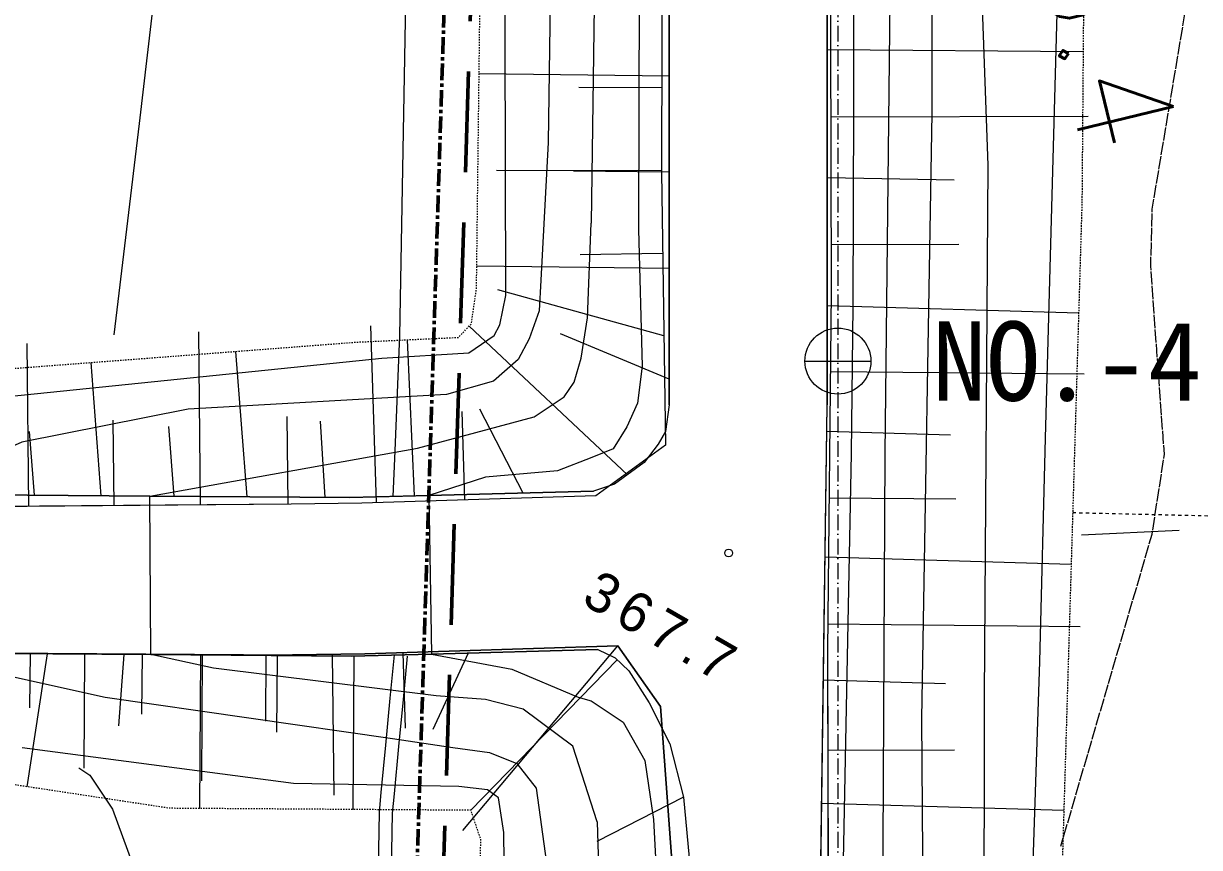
# Model space of a CAD drawing. Header units: millimetres. Extents: x 432273 to 1023813, y -32657 to 705940.
# Drawn here: x 733628 to 778188, y 505383 to 536582 of the extents above; entities that cross this region are included whole.
import ezdxf

# ---------------------------------------------------------------- set-up
doc = ezdxf.new("R2010")
doc.units = ezdxf.units.MM
doc.header["$LTSCALE"] = 100
for name, pattern in [('561019', [1, 0.5, -0.5]), ('56201', [2.5, 1.25, -1.25]), ('56301', [0.5, 0.25, -0.25]), ('57103', [5.5, 5, -0.5]), ('CENTER', [2, 1.25, -0.25, 0.25, -0.25]), ('DASHED', [19.05, 12.7, -6.35]), ('SXF_一点短鎖線', [9.25, 6, -1.5, 0.25, -1.5])]:
    doc.linetypes.add(name, pattern=pattern)
for name, color, linetype, lineweight in [('D-BGD', 7, 'Continuous', 13), ('D-BMK', 2, 'SXF_一点短鎖線', 13), ('D-BMK-HTXT', 7, 'Continuous', 13), ('S-SUV-ROW', 8, 'Continuous', 18), ('●予備設計_LP横断', 7, 'Continuous', 13)]:
    doc.layers.add(name, color=color, linetype=linetype, lineweight=lineweight)
doc.styles.add('BIGFONT', font='txt', dxfattribs={"height": 0.2, "bigfont": 'BIGFONT'})
doc.styles.add('Style-WORKING', font='WORKING.shx')
doc.styles.add('ＭＳ ゴシック', font='MS Gothic.ttf')
doc.linetypes.add('56130', pattern='A,1,-0.375,[44,dgnlstyle-dm500.shx,S=0.0012,R=0,X=0,Y=0],-0.375', length=1.75)

# ---------------------------------------------------------------- blocks, each defined once
blk = doc.blocks.new('M7312')
at = {"layer": '●予備設計_LP横断', "linetype": 'Continuous', "lineweight": 20}
blk.add_circle((0, -0.001), 0.15, dxfattribs=at)
blk = doc.blocks.new('21311212131313131')
at = {"layer": 'D-BGD', "linetype": '56201'}
blk.add_line((2514694.1051, -1220359.9504), (2514707.9436, -1214484.9282), dxfattribs=at)
at = {"layer": 'D-BGD', "linetype": 'Continuous'}
for p, q in [((2515528.0904, -1220004.7977, 362326.9804), (2515278.9798, -1216311.5056, 362924.9804)), ((2509542.0866, -1229639.9104), (2509429.8536, -1220036.3488)), ((2519096.1558, -1229534.7846), (2518999.8017, -1219985.5173)), ((2497360.7234, -1230017.7909), (2497235.7059, -1220327.5508)), ((2499908.8813, -1229827.1183), (2499681.144, -1220080.5227)), ((2507048.428, -1229817.5478), (2507133.809, -1220292.0253)), ((2516567.5831, -1229700.7787), (2516651.1528, -1220377.3329)), ((2525888.9139, -1229637.5544), (2525971.1681, -1220460.8718)), ((2504737.4887, -1229711.5853), (2504621.9557, -1224882.9778)), ((2514323.507, -1229589.7485), (2514269.3754, -1224794.7545)), ((2523879.2406, -1229439.9323), (2523775.6167, -1224652.0456)), ((2502204.5757, -1229917.6694), (2502194.6666, -1225113.7287)), ((2511807.6474, -1229733.0642), (2511850.2432, -1225046.9212)), ((2521228.2485, -1229669.1666), (2521269.7045, -1225044.1345)), ((2559313.1878, -1228624.9163, 368279.9801), (2520094.582, -1229522.7416, 368369.9801)), ((2543549.0324, -1229517.7702), (2510807.5416, -1229739.8477)), ((2525780.2087, -1234874.3009), (2527527.684, -1238133.6132)), ((2498488.9832, -1235995.3793), (2498551.3273, -1243192.6728)), ((2502130.2038, -1235920.101), (2502161.5652, -1239540.6148)), ((2505771.4243, -1235844.8227), (2505834.526, -1243129.5846)), ((2508325.6896, -1235985.2452), (2506720.6529, -1242311.6306)), ((2509968.0598, -1235758.0618), (2508331.9236, -1239900.3462)), ((2498939.7545, -1236262.2165), (2498997.2054, -1239405.972)), ((2502083.51, -1236204.7656), (2502195.2742, -1242456.3578)), ((2505206.5847, -1236101.7922), (2505323.1317, -1239220.8971)), ((2513613.6738, -1237257.4982), (2508108.0702, -1243369.4791)), ((2527214.9677, -1243213.6356), (2520102.378, -1237484.4771)), ((2520632.9719, -1237498.9131), (2526440.3884, -1242922.9866)), ((2514388.9901, -1241194.5137), (2511245.7916, -1242907.1472)), ((2520488.7549, -1243147.4964), (2523415.2378, -1244429.5674)), ((2514699.8743, -1243396.4435), (2511346.0492, -1243566.9021)), ((2514584.0069, -1245302.9153), (2508677.4154, -1245698.6961)), ((2520532.8768, -1245632.0143), (2523384.6717, -1245483.1357)), ((2514875.1348, -1246741.4969), (2508185.0279, -1247092.0179)), ((2520694.24, -1247480.6523), (2526503.9305, -1247398.1618)), ((2520643.7227, -1248303.3833), (2525971.2228, -1248130.3516)), ((2514712.6323, -1248695.2893), (2511828.8021, -1248929.3533)), ((2521220.0681, -1286901.3841, 363529.9804), (2520690.9193, -1249799.87, 367629.9801)), ((2514992.1314, -1250088.8557), (2511676.7216, -1250189.1412)), ((2514987.5207, -1249972.3278, 367629.9801), (2516091.1781, -1287148.9413, 363609.9803)), ((2520735.4628, -1250386.9935), (2523639.5795, -1250345.7827)), ((2520702.1301, -1250820.6414), (2523232.1295, -1250780.6094)), ((2514751.6125, -1251650.7033), (2509251.888, -1252187.5804)), ((2515087.615, -1253413.037), (2508542.2066, -1253603.3633)), ((2520742.3534, -1253225.3412), (2525538.1796, -1253148.8644)), ((2520773.6834, -1253293.4255), (2526586.4642, -1253210.8911)), ((2514788.0508, -1254413.3965), (2512153.6776, -1254670.4799)), ((2520773.9963, -1255499.9397), (2523057.3664, -1255473.0987)), ((2520811.9141, -1256199.27), (2523527.052, -1256342.5594)), ((2515189.5649, -1256683.7564), (2511954.7643, -1256782.5688)), ((2514824.4552, -1257176.0902), (2509786.7547, -1257667.5457)), ((2520800.1965, -1257680.3555), (2525157.0583, -1257614.3817)), ((2520850.1773, -1259105.114), (2525897.8831, -1259760.8071)), ((2514857.7853, -1259706.6786), (2512444.6999, -1259942.0884)), ((2515279.6057, -1259913.755), (2509123.6693, -1260100.6856)), ((2520830.5576, -1259749.0453), (2522908.0191, -1259723.4861))]:
    blk.add_line(p, q, dxfattribs=at)
at = {"layer": 'D-BGD', "linetype": 'Continuous', "flags": 128}
for points, elevation in [([(2488895.9133, -1221303.8051), (2511894.4015, -1221465.3369), (2520359.1792, -1221504.9173), (2527968.5657, -1221597.2222), (2532445.7319, -1221353.1393), (2536808.4766, -1221093.1593), (2549129.2999, -1220659.2159), (2563452.7876, -1219948.9995), (2574034.1357, -1219177.2831), (2582629.8652, -1217971.8071), (2585932.9745, -1216675.7279)], 362999.9804), ([(2588989.4326, -1220163.8881), (2580161.2271, -1220894.3864), (2567766.4064, -1222017.4454), (2557719.2279, -1222469.3855), (2541685.6935, -1223169.1697), (2521731.871, -1223556.0237), (2501613.974, -1223830.2565), (2493535.4189, -1224295.0986)], 363999.9803), ([(2658609.7653, -1213928.0223), (2652676.4151, -1213906.1937), (2650622.6763, -1214075.844), (2648912.0097, -1214262.2991), (2646642.0878, -1214733.1368), (2644069.2242, -1216032.2464), (2636391.0573, -1220634.5878), (2635437.5482, -1221074.7938), (2633801.2626, -1221523.1352), (2631751.5891, -1221643.7093), (2624774.7082, -1221955.8035), (2615167.0334, -1221625.73), (2602103.3073, -1222192.2188), (2591938.0111, -1223376.3837), (2581457.7463, -1223909.3069), (2568931.1809, -1224340.0631), (2548618.9487, -1225242.0942), (2539735.9525, -1225425.0206), (2522610.0062, -1225908.6907), (2499690.3873, -1225996.6817), (2474972.4705, -1226533.2456)], 364999.9803), ([(2449604.943, -1228146.0766), (2512615.0099, -1227518.9752), (2529899.8451, -1227251.1112), (2545192.0398, -1226810.1323), (2590018.9231, -1225157.6586), (2593466.7902, -1225021.5815), (2594916.1597, -1224941.7511), (2597675.9605, -1224619.3873), (2601856.0888, -1224263.9964), (2607977.5078, -1223946.446), (2615644.4648, -1223706.5949), (2629067.253, -1223556.6974), (2632844.792, -1223484.8112), (2634623.6468, -1223329.9846), (2635580.4417, -1223089.9441), (2637728.4484, -1222179.5729), (2641510.7003, -1220118.6196), (2642214.0332, -1219714.7438), (2646999.0761, -1217344.3068), (2651358.5504, -1216246.8884), (2654970.0491, -1216043.0641), (2660573.2281, -1216014.109)], 365999.9802), ([(2449772.332, -1230008.1912), (2499459.5651, -1228986.0459), (2507043.8392, -1228851.4161), (2512629.4108, -1228802.5618), (2536399.5492, -1228768.623), (2540180.1999, -1228697.3001), (2545956.1208, -1228488.1611), (2609704.4053, -1225883.6475), (2613975.3817, -1225720.4951), (2616249.2245, -1225661.0775), (2628263.3448, -1225591.6313), (2632317.4839, -1225530.9416), (2634371.7096, -1225408.2994), (2635231.9984, -1225284.1535), (2637359.5758, -1224633.9277), (2639911.355, -1223240.0529), (2642700.7661, -1221557.8726), (2645535.3296, -1220045.1952), (2648539.8083, -1218896.8649), (2651832.5754, -1218311.0681), (2655216.0251, -1218078.1644), (2658491.9882, -1217991.6256)], 366999.9802), ([(2476199.2309, -1240685.7736), (2501095.1879, -1240523.7048), (2506318.34, -1240689.1424), (2507482.3578, -1240736.9693), (2508549.2687, -1241085.0482), (2509334.4514, -1241487.5255), (2510179.9757, -1242408.6925), (2510723.0193, -1244169.784), (2511478.0838, -1253948.5496), (2512853.7468, -1260221.7044), (2514922.5342, -1264622.7258), (2520920.8701, -1264473.783), (2522442.4663, -1256867.0576), (2523779.0958, -1245947.5865), (2524074.5248, -1243662.7931), (2524234.0442, -1242263.5099), (2524637.2371, -1241218.7901), (2525550.2733, -1240471.4182), (2528384.9008, -1240014.4515), (2543117.4021, -1239413.0005), (2561704.4586, -1238582.318), (2582114.7255, -1238340.4552), (2586408.4068, -1239406.1532)], 364999.9803), ([(2526643.6167, -1236000.2047), (2540768.4159, -1234953.2111), (2544581.5016, -1234755.9995), (2550393.8472, -1234578.2012), (2584605.5577, -1233740.4889)], 366999.9802), ([(2504317.9244, -1237035.7942), (2509488.1626, -1236783.5117), (2510892.8111, -1236931.1477), (2511794.6881, -1237324.5455), (2512643.744, -1237814.4312), (2512983.6261, -1238613.836), (2513516.2049, -1239910.9033), (2513815.4037, -1242631.8019), (2514558.2884, -1244758.8025), (2520555.0488, -1244544.0151), (2521063.399, -1241480.8525), (2522069.0318, -1238944.1496), (2522197.2287, -1238457.9907), (2522982.9136, -1237224.7879), (2524419.5819, -1236368.4784), (2526643.6167, -1236000.2047)], 366999.9802), ([(2526779.7177, -1238125.6404), (2548053.5151, -1237047.7423), (2559446.1102, -1236543.4269), (2568853.4109, -1236281.572), (2583308.4243, -1236041.2311)], 365999.9802), ([(2367992.8916, -1238440.1059), (2442560.1503, -1238020.1164), (2451766.1215, -1237949.0163), (2458972.2052, -1237851.3192), (2504317.9244, -1237035.7942)], 366999.9802), ([(2526779.7177, -1238125.6404), (2523937.8968, -1239112.2072), (2522575.4287, -1241028.3309), (2522232.1412, -1242459.257), (2522134.6278, -1244332.5393), (2521260.029, -1252783.6718), (2520798.3627, -1255170.1272), (2514800.2383, -1255337.4263), (2512775.3635, -1245227.1915), (2511495.6299, -1240836.3135), (2510714.502, -1239712.1316), (2510156.2416, -1239344.9569), (2509238.7239, -1239107.1624), (2507702.6482, -1238895.5585), (2504117.5074, -1238824.2423)], 365999.9802), ([(2368740.0435, -1240019.9441), (2374036.951, -1239707.0406), (2375608.7455, -1239680.5497), (2379180.0497, -1239666.7686), (2413668.1345, -1239615.3553), (2420559.7728, -1239621.4084), (2425451.9913, -1239660.4024), (2433138.1263, -1239770.7815), (2444120.4183, -1239793.1361), (2459856.0138, -1239258.5801), (2464105.7785, -1239136.2574), (2470356.4361, -1239061.6028), (2504117.5074, -1238824.2423)], 365999.9802), ([(2583733.9864, -1245174.479), (2581175.5734, -1245424.6839), (2577876.4175, -1246170.0088), (2575215.6042, -1246946.7155), (2572956.5536, -1247353.9622), (2571313.2133, -1244843.4623), (2576652.2495, -1241296.5321), (2577458.5941, -1240854.4255), (2577707.3278, -1240508.3554), (2577681.9073, -1240169.5283), (2577037.1549, -1239997.8329), (2560832.872, -1240199.4295), (2550280.1881, -1240910.4551), (2527261.0059, -1241653.0453), (2525941.0921, -1241885.8274), (2525658.0792, -1242311.1752), (2525553.627, -1243397.4526), (2525571.3559, -1249662.5484), (2524427.9156, -1259972.9745)], 363999.9803), ([(2511125.0711, -1260651.3892), (2509400.3918, -1246650.3762), (2509127.5107, -1243367.0255), (2508446.4378, -1242416.1814), (2508032.9419, -1242211.479), (2506927.8337, -1241999.8148), (2487244.8366, -1242468.8065)], 363999.9803)]:
    blk.add_lwpolyline(points, dxfattribs=dict(at, elevation=elevation))
at = {"layer": 'D-BGD', "linetype": '561019', "flags": 128}
for points in [[(2441034.3739, -1231115.2852), (2441014.949, -1230194.9008), (2441009.8382, -1229935.5942), (2440973.7998, -1228187.5674), (2440932.6506, -1226180.234), (2440890.6243, -1224172.4204), (2440849.475, -1222165.087), (2440838.0365, -1221607.0466), (2465396.9227, -1220738.3151), (2502568.1938, -1220258.7543), (2502893.2618, -1220254.3025), (2505968.9706, -1220281.5844), (2533646.6748, -1220529.6704), (2555247.3327, -1219423.2209), (2574682.3776, -1218318.0141), (2575877.9982, -1218262.2975), (2607350.0318, -1216798.0533), (2630746.0107, -1217401.774), (2633752.1022, -1217183.4579), (2635812.956, -1216221.9558), (2646480.1569, -1210237.1016), (2669388.8157, -1210323.2366), (2671678.4637, -1210836.7904), (2674039.248, -1211855.5625), (2682867.6468, -1216539.2122), (2684403.4154, -1216795.1095), (2705862.1412, -1215918.7715), (2722323.8586, -1215317.7261), (2764230.8114, -1214009.3989), (2772988.6009, -1213295.0741), (2774605.8721, -1213068.8912), (2777265.5539, -1211517.479), (2787744.4804, -1204699.9318), (2789344.3566, -1203582.9766), (2800889.1227, -1201996.8461), (2810456.4508, -1200682.5578), (2827286.2582, -1199498.6722), (2831012.6992, -1199215.4427)], [(2358657.0594, -1226015.2466), (2368857.591, -1225652.5484), (2397384.9192, -1224032.0918), (2425098.0572, -1222451.5733), (2438399.0876, -1221693.3205), (2465396.9227, -1220738.3151), (2502568.1938, -1220258.7543), (2502893.2618, -1220254.3025), (2505968.9706, -1220281.5844), (2533646.6748, -1220529.6704), (2553676.3439, -1219503.6916)], [(2646205.3859, -1231818.0927), (2646247.3836, -1232276.5785), (2645279.4562, -1232803.5145), (2640498.1037, -1233488.715), (2632323.1601, -1234462.8293), (2631634.0455, -1234545.0177), (2621469.549, -1235623.5968), (2611872.7226, -1236708.5494), (2609530.8083, -1236973.5303), (2599622.9553, -1238118.5031), (2587379.2946, -1239292.3917), (2586408.4068, -1239406.1532), (2582348.6039, -1239883.2765), (2578373.0278, -1240393.9683), (2577677.8371, -1240483.0908), (2569220.115, -1242513.1224), (2567291.9463, -1242976.102), (2558487.5151, -1242875.9869), (2527540.1275, -1242521.791), (2526440.3884, -1242922.9866), (2526602.4514, -1254336.8468), (2524625.4955, -1269555.9959), (2524434.0147, -1271032.4053), (2521954.5417, -1283089.8806), (2521871.9477, -1283084.567), (2521365.2945, -1283050.0343)], [(2515499.6151, -1287423.6178), (2515313.0423, -1287410.4039), (2513204.8792, -1287262.9706), (2511180.9905, -1271959.261), (2509661.3522, -1256382.0983), (2508806.4833, -1247624.8923), (2508547.8894, -1243765.6633), (2508018.7667, -1243289.0355), (2506687.3321, -1243122.1975), (2467350.7416, -1243462.9369), (2456102.6642, -1243559.5704), (2454930.7367, -1244144.6948), (2453349.7975, -1244933.4254), (2450287.5168, -1244161.0692), (2427291.9615, -1244064.985), (2399363.1772, -1243661.2079), (2391059.0036, -1243707.2681), (2371336.6538, -1243814.9852), (2369169.3524, -1244137.9344), (2368384.9062, -1244821.1767), (2367821.1542, -1245803.0813), (2367568.1256, -1246348.587), (2367378.5703, -1247557.0015), (2367313.8553, -1248020.9109), (2367175.5581, -1249006.5776), (2366599.6253, -1252634.6831), (2366445.4273, -1254155.4434), (2366505.9334, -1255402.7075), (2366721.1522, -1256569.3616), (2367419.1657, -1258447.2105), (2366687.3407, -1258799.0076), (2365981.9522, -1259137.916)]]:
    blk.add_lwpolyline(points, dxfattribs=at)
at = {"layer": 'D-BGD', "linetype": '57103', "elevation": 362499.9804, "flags": 128}
blk.add_lwpolyline([(2358657.0594, -1213731.9476), (2359380.9263, -1213741.8627), (2361927.2073, -1213649.1818), (2371624.83, -1212513.3853), (2385627.1994, -1211677.5384), (2390736.9745, -1210933.8607), (2394356.7675, -1210158.8577), (2409550.3841, -1208159.0628), (2412422.1883, -1208181.8834), (2415825.7831, -1208345.3409), (2418395.756, -1208625.882), (2420958.4189, -1209198.8314), (2423824.0467, -1210601.1372), (2425909.9096, -1211815.9788), (2434202.1349, -1217870.5631), (2435845.632, -1218814.7362), (2437321.5258, -1219500.7114), (2440270.6763, -1219934.1067), (2446233.1585, -1218909.3674), (2448683.424, -1218558.9172), (2451337.5118, -1218371.3487), (2455370.7492, -1217730.3374), (2468210.2343, -1216888.3255), (2485636.422, -1215829.1339), (2489435.9226, -1215852.493), (2492496.0807, -1216081.0289), (2495806.4293, -1216525.1912), (2503141.61, -1217599.4436), (2505299.6232, -1217610.0011), (2512411.3606, -1216945.3581), (2515463.8365, -1217344.1144), (2527348.9191, -1220559.1611)], dxfattribs=at)
at = {"layer": 'D-BGD', "linetype": 'Continuous', "flags": 128}
for points in [[(2656686.9467, -1220243.4675), (2651396.9093, -1220552.1516), (2650264.0026, -1220618.2593), (2649373.4809, -1220785.1365), (2646882.9721, -1221723.4766), (2641907.2356, -1224479.7372), (2640534.4395, -1225267.2693), (2639095.3444, -1226092.6092), (2637865.9019, -1226659.9283), (2636920.2729, -1226852.4996), (2633919.1306, -1227070.105), (2614895.3663, -1227321.9859), (2598798.9372, -1227763.8917), (2577698.008, -1228369.8252), (2558266.0011, -1228948.8574), (2543549.0324, -1229517.7702), (2510807.5416, -1229739.8477), (2457201.726, -1230847.8699)], [(2441034.3739, -1231115.2852), (2457201.726, -1230847.8699), (2510807.5416, -1229739.8477)], [(2521365.2945, -1283050.0343), (2521100.0774, -1274538.1031), (2521019.7151, -1271973.4849), (2520920.8701, -1264473.783), (2520798.3627, -1255170.1272), (2520698.3967, -1247568.3482), (2520555.0488, -1244544.0151), (2520256.1226, -1238246.9654), (2520557.3751, -1237584.2145), (2521031.5379, -1237049.1821), (2522227.4932, -1236251.4838), (2523764.491, -1235440.9781), (2525780.2087, -1234874.3009), (2529413.648, -1234465.8804), (2543703.5844, -1233514.9893), (2558403.5541, -1232945.891), (2577815.3671, -1232368.3443), (2598911.8273, -1231762.2444), (2614976.8899, -1231321.408), (2637189.4779, -1231027.628), (2642260.3297, -1231052.6888), (2645483.6794, -1231501.6663), (2645977.4898, -1231688.7738), (2646205.3859, -1231818.0927)], [(2520256.1226, -1238246.9654), (2520557.3751, -1237584.2145), (2521031.5379, -1237049.1821), (2522227.4932, -1236251.4838), (2523764.491, -1235440.9781), (2525780.2087, -1234874.3009), (2529413.648, -1234465.8804), (2543703.5844, -1233514.9893)], [(2457313.956, -1236846.6285), (2510931.4244, -1235738.1453), (2511945.7811, -1235851.1071), (2512427.824, -1236113.8553), (2513132.7056, -1236629.6981), (2513981.1378, -1237737.1432), (2514262.6088, -1238530.7924), (2514558.2052, -1244761.0371), (2514604.912, -1245741.9582), (2514700.1699, -1247750.4117), (2514800.2383, -1255337.4263), (2514922.5342, -1264622.7258), (2515020.6044, -1272107.183), (2515101.114, -1274679.8621), (2515499.6151, -1287423.6178)], [(2510931.4244, -1235738.1453), (2457313.956, -1236846.6285), (2424346.0317, -1237392.783), (2367026.3351, -1238017.0004)], [(2510931.4244, -1235738.1453), (2511945.7811, -1235851.1071), (2512427.824, -1236113.8553), (2513132.7056, -1236629.6981), (2513981.1378, -1237737.1432), (2514262.6088, -1238530.7924)], [(2520256.1226, -1238246.9654), (2520555.0488, -1244544.0151), (2520698.3967, -1247568.3482), (2520798.3627, -1255170.1272), (2520920.8701, -1264473.783), (2521019.7151, -1271973.4849), (2521099.6804, -1274536.7457), (2521495.7738, -1287237.002)], [(2515499.6151, -1287423.6178), (2515101.114, -1274679.8621), (2515020.6044, -1272107.183), (2514922.5342, -1264622.7258), (2514800.2383, -1255337.4263), (2514700.1699, -1247750.4117), (2514558.2884, -1244758.8025), (2514262.6088, -1238530.7924)]]:
    blk.add_lwpolyline(points, dxfattribs=at)
at = {"layer": 'D-BGD', "linetype": 'Continuous', "extrusion": (0.000255967, -0.023368, 0.999727), "elevation": 397645.6547}
blk.add_lwpolyline([(2506476.232, -1248100.2156), (2492918.8731, -1248100.2156), (2458704.8677, -1248528.1296)], dxfattribs=at)
at = {"layer": 'D-BGD', "linetype": 'Continuous', "extrusion": (0.784575, -0.0002656, 0.620034), "elevation": 2205945.5427}
blk.add_lwpolyline([(-1236631.2822, -1273787.6473), (-1246208.9321, -1274603.3758), (-1248946.4752, -1274743.5791)], dxfattribs=at)
at = {"layer": 'D-BGD', "linetype": 'Continuous', "extrusion": (0.909722, 0.011378, 0.415061), "elevation": 2426306.6413}
blk.add_lwpolyline([(-1269782.6183, -701869.2584), (-1278647.983, -702715.6043), (-1281328.1286, -702836.5109)], dxfattribs=at)
at = {"layer": 'D-BGD', "linetype": 'Continuous', "elevation": 363999.9803}
for points in [[(2525140.7969, -1257810.6864), (2525415.9794, -1257391.3124), (2526675.1153, -1256507.3575), (2529245.7014, -1255497.7109), (2548680.0069, -1247611.1511), (2559834.0718, -1243958.5739), (2561481.0824, -1243594.7663), (2563181.1723, -1243488.024), (2564781.7037, -1243771.3946), (2565967.73, -1244249.6639), (2566479.6222, -1244564.0939), (2566702.5002, -1244948.3145), (2566652.2426, -1245456.6196), (2566203.1675, -1246339.4171), (2565385.8177, -1247978.2396), (2565372.6937, -1248210.4631), (2565455.4169, -1248392.5534), (2565906.3573, -1248901.6238)], [(2446665.7917, -1277564.0522), (2449412.8818, -1263403.7848), (2451502.3479, -1247675.0689), (2451818.3755, -1246639.6335), (2452095.2224, -1246175.5691), (2452520.3549, -1245815.4825), (2455543.9954, -1245498.4697), (2456447.4067, -1245514.2147), (2456881.3778, -1245637.7828), (2457278.4066, -1245912.1331), (2457815.5902, -1246388.6136), (2461143.77, -1250992.2769), (2462180.7455, -1251867.7663), (2463278.8641, -1252423.3158), (2463951.5251, -1252506.5459), (2500705.2731, -1256027.9596), (2508717.6584, -1256823.1173)]]:
    blk.add_lwpolyline(points, dxfattribs=at)
at = {"layer": 'D-BGD', "linetype": '56130', "flags": 128}
for points in [[(2550720.1743, -1245807.4825), (2526605.6211, -1245887.3303), (2525873.4474, -1245833.0309), (2524084.7575, -1245699.7342), (2522294.6679, -1245566.8313), (2520658.1826, -1245445.022)], [(2514622.5471, -1246109.5844), (2512893.2219, -1246076.058), (2511007.7941, -1246040.2981), (2509122.8466, -1246003.661), (2508538.3439, -1245992.6328), (2455835.1973, -1246138.9807), (2454668.7366, -1255950.0081), (2453065.6197, -1269434.6053), (2451493.7545, -1286129.5583), (2448677.5255, -1311230.5458), (2446125.954, -1331880.9221), (2443096.5522, -1352227.5349), (2441273.7638, -1368245.885), (2438168.0862, -1395687.3816), (2463869.9986, -1403649.2413), (2479646.1722, -1408057.3047), (2485599.6149, -1409294.0132), (2492122.8579, -1409194.1562), (2499317.4246, -1408276.1669), (2501939.2717, -1407512.3298), (2503905.387, -1406763.4532), (2505752.3793, -1405680.3152), (2507219.1074, -1404737.8582), (2508591.4903, -1403384.6409), (2509935.5906, -1401685.3296), (2510922.4481, -1399736.8685), (2511901.0458, -1397709.7832), (2512596.2901, -1395912.9126), (2516142.0589, -1380999.6716), (2516436.1306, -1379760.6903), (2519187.2668, -1366609.2918), (2522979.4057, -1351173.1209), (2524671.516, -1344479.4288), (2524926.2807, -1344103.5992), (2527762.7037, -1339909.4296), (2532672.783, -1322814.3045), (2534881.5989, -1317255.0851), (2538710.9996, -1310972.1599), (2543848.6315, -1302751.4), (2546419.3592, -1297676.4541), (2548058.678, -1293830.1788), (2549288.4649, -1290946.4903), (2550142.7856, -1288615.3832), (2550802.9156, -1286451.578), (2552060.9305, -1282329.3004), (2553583.4364, -1272715.4655), (2555409.2438, -1262455.9617), (2558253.2637, -1246281.8678), (2550721.8299, -1246307.4797), (2526587.9327, -1246387.3916), (2525836.3787, -1246331.6549), (2524047.6685, -1246198.3567), (2522257.601, -1246065.4555), (2520621.0685, -1245943.6426)]]:
    blk.add_lwpolyline(points, dxfattribs=at)
at = {"layer": 'D-BGD', "linetype": 'Continuous'}
for points in [[(2658108.5483, -1220212.278, 368399.9801), (2649810.6115, -1220355.2356, 368349.9801), (2649396.2976, -1220424.8347, 368369.9801), (2649116.0549, -1220499.4271, 368379.9801), (2648653.7219, -1220656.7426, 368419.9801), (2639079.8998, -1225858.4267, 368259.9801), (2638011.3675, -1226310.9072, 368279.9801), (2636864.0818, -1226594.8709, 368299.9801), (2622041.867, -1227201.9312, 368509.9801), (2603420.9703, -1227667.5166, 368489.9801), (2583046.0721, -1228005.1242, 368469.9801), (2559313.1878, -1228624.9163, 368279.9801), (2520094.582, -1229522.7416, 368369.9801), (2506538.0364, -1229671.2376, 368369.9801), (2472330.7692, -1230473.761, 368359.9801), (2457041.9933, -1230871.01, 368249.9801), (2441605.9553, -1231016.6364, 367879.9801)], [(2521220.0681, -1286901.3841, 363529.9804), (2520690.9193, -1249799.87, 367629.9801), (2520604.9152, -1247062.2976, 367739.9801), (2520102.378, -1237484.4771, 368379.9801), (2522365.8899, -1235827.9105, 368329.9801), (2547547.6147, -1233436.1814, 368079.9801), (2559420.9058, -1232822.2243, 368279.9801), (2583140.2165, -1232206.4019, 368469.9801), (2603506.3431, -1231863.9924, 368489.9801), (2622185.5037, -1231396.1017, 368509.9801), (2637038.8354, -1230794.6756, 368299.9801), (2641903.3615, -1230676.005, 368379.9801), (2645447.0251, -1230575.2699, 368139.9801), (2646168.9869, -1230776.6922, 368049.9801), (2646550.1369, -1230996.7483, 368049.9801)], [(2559420.9058, -1232822.2243, 368279.9801), (2547547.6147, -1233436.1814, 368079.9801), (2522365.8899, -1235827.9105, 368329.9801), (2520102.378, -1237484.4771, 368379.9801)], [(2368028.3246, -1261545.2798, 365189.9803), (2367303.4165, -1261182.6393, 364979.9803), (2365643.655, -1259966.2136, 365059.9803), (2364144.4039, -1258165.0347, 365389.9803), (2363220.8762, -1256166.0109, 365669.9802), (2362678.2402, -1254033.4899, 366039.9802), (2362409.2943, -1237823.1186, 367799.9801), (2364871.6172, -1237677.6357, 367789.9801), (2388164.7719, -1237569.5445, 367979.9801), (2399737.3978, -1237338.2106, 367959.9801), (2407897.2938, -1237176.6862, 367949.9801), (2430739.5751, -1237038.3774, 367889.9801), (2441436.3864, -1237011.6128, 367869.9801), (2457154.1401, -1236872.0031, 368249.9801), (2472483.6367, -1236462.8451, 368359.9801), (2487031.9508, -1236481.0674, 368369.9801), (2502128.2004, -1236206.43, 368379.9801), (2512466.3982, -1235835.1421, 368419.9801), (2514441.6897, -1238432.7414, 368509.9801), (2514903.8219, -1247293.0194, 367739.9801), (2514987.5207, -1249972.3278, 367629.9801), (2516091.1781, -1287148.9413, 363609.9803)], [(2472483.6367, -1236462.8451, 368359.9801), (2487031.9508, -1236481.0674, 368369.9801), (2502128.2004, -1236206.43, 368379.9801), (2512466.3982, -1235835.1421, 368419.9801), (2514441.6897, -1238432.7414, 368509.9801)]]:
    blk.add_polyline3d(points, dxfattribs=at)
at = {"layer": 'D-BMK', "linetype": 'SXF_一点短鎖線', "flags": 128}
blk.add_lwpolyline([(2358657.0594, -1232509.0485), (2831012.6992, -1222672.879)], dxfattribs=at)
at = {"layer": 'D-BMK-HTXT', "color": 7, "linetype": 'Continuous', "lineweight": 13}
blk.add_line((2509170.4689, -1230625.0806, 329092.9815), (2509118.4211, -1228125.6225, -329092.9815), dxfattribs=at)
blk.add_circle((2509144.445, -1229375.3516, 0), 1250, dxfattribs=at)
at = {"layer": 'S-SUV-ROW', "color": 6, "linetype": 'DASHED', "lineweight": 50, "ltscale": 3, "flags": 128}
blk.add_lwpolyline([(2451905.2527, -1405386.8785), (2490643.0274, -1414803.3991), (2498013.5227, -1413716.9988), (2500322.4426, -1413426.138), (2509060.3727, -1409450.206), (2514109.3949, -1403895.1439), (2517011.3515, -1397221.0643), (2521292.9774, -1378451.3653), (2521496.9547, -1377416.7743), (2525337.7457, -1357542.2414), (2528788.9005, -1346225.9034), (2529407.8316, -1344046.7551), (2529854.5003, -1342528.4194), (2530475.3447, -1339993.9649), (2532484.4437, -1332934.3126), (2535972.3916, -1321773.1762), (2541547.2926, -1310691.2552), (2548816.9345, -1300016.2091), (2552785.015, -1291003.6485), (2555042.0112, -1283135.9968), (2555856.8657, -1276201.5099), (2556106.0961, -1268116.5668), (2556692.4341, -1264075.7153), (2557705.7206, -1259492.2453), (2558002.9462, -1256436.8929), (2559272.5666, -1244195.6776), (2533191.1904, -1243967.8114), (2476233.1291, -1243353.2689)], dxfattribs=at)
at = {"layer": 'S-SUV-ROW', "color": 6, "linetype": 'CENTER', "lineweight": 50, "ltscale": 5, "flags": 128}
blk.add_lwpolyline([(2452141.4579, -1404415.1754), (2490689.9336, -1413785.6804), (2497878.1038, -1412726.1546), (2500046.6409, -1412452.9782), (2508458.8302, -1408625.2647), (2513258.2317, -1403344.8416), (2516057.1252, -1396907.7923), (2520314.7286, -1378243.4025), (2520515.4775, -1377225.1861), (2524365.8929, -1357300.8511), (2527829.5816, -1345943.4147), (2528447.1602, -1343769.0281), (2528888.6764, -1342268.2068), (2529508.4673, -1339738.0534), (2531526.1428, -1332648.2644), (2535042.3083, -1321396.8341), (2540683.6122, -1310182.9157), (2547938.7116, -1299529.2246), (2551842.4786, -1290662.7369), (2554058.3417, -1282938.4708), (2554858.6687, -1276127.6146), (2555108.318, -1268029.0812), (2555708.0762, -1263895.7421), (2556716.2646, -1259335.3328), (2557007.9531, -1256336.8985), (2558164.4857, -1245186.0347), (2533181.4278, -1244967.7642), (2476222.3403, -1244353.2107)], dxfattribs=at)
at = {"layer": 'D-BGD', "linetype": 'Continuous', "lineweight": 20, "xscale": 1000, "yscale": 1000, "zscale": 1000, "rotation": 61.30205960440028}
blk.add_blockref('M7312', (2516495.8915, -1233360.0396, 367661.9801), dxfattribs=at)
at = {"layer": 'D-BGD', "linetype": 'Continuous', "style": 'BIGFONT'}
blk.add_text('368.4', height=3749.9998, rotation=14.86235643, dxfattribs=at).set_placement((2487311.4062, -1223906.6635))
at = {"layer": 'D-BGD', "linetype": 'Continuous', "insert": (2518518.3472, -1238957.8183, 367661.9801), "char_height": 1499.999919, "attachment_point": 7, "rotation": 61.3020596, "line_spacing_factor": 0.722892, "style": 'Style-WORKING'}
blk.add_mtext('\\T1.283;367.7', dxfattribs=at)
at = {"layer": 'D-BMK-HTXT', "color": 7, "style": 'ＭＳ ゴシック'}
blk.add_text('NO.-4', height=3000, rotation=91.19293494, dxfattribs=at).set_placement((2510569.5356, -1225762.412))

msp = doc.modelspace()

# ---------------------------------------------------------------- block references
at = {"layer": 'D-BGD', "linetype": '56301', "rotation": 268.807065034117}
msp.add_blockref('21311212131313131', (2045832.1, 3006806.9, 354000), dxfattribs=at)

doc.saveas('drawing.dxf')
